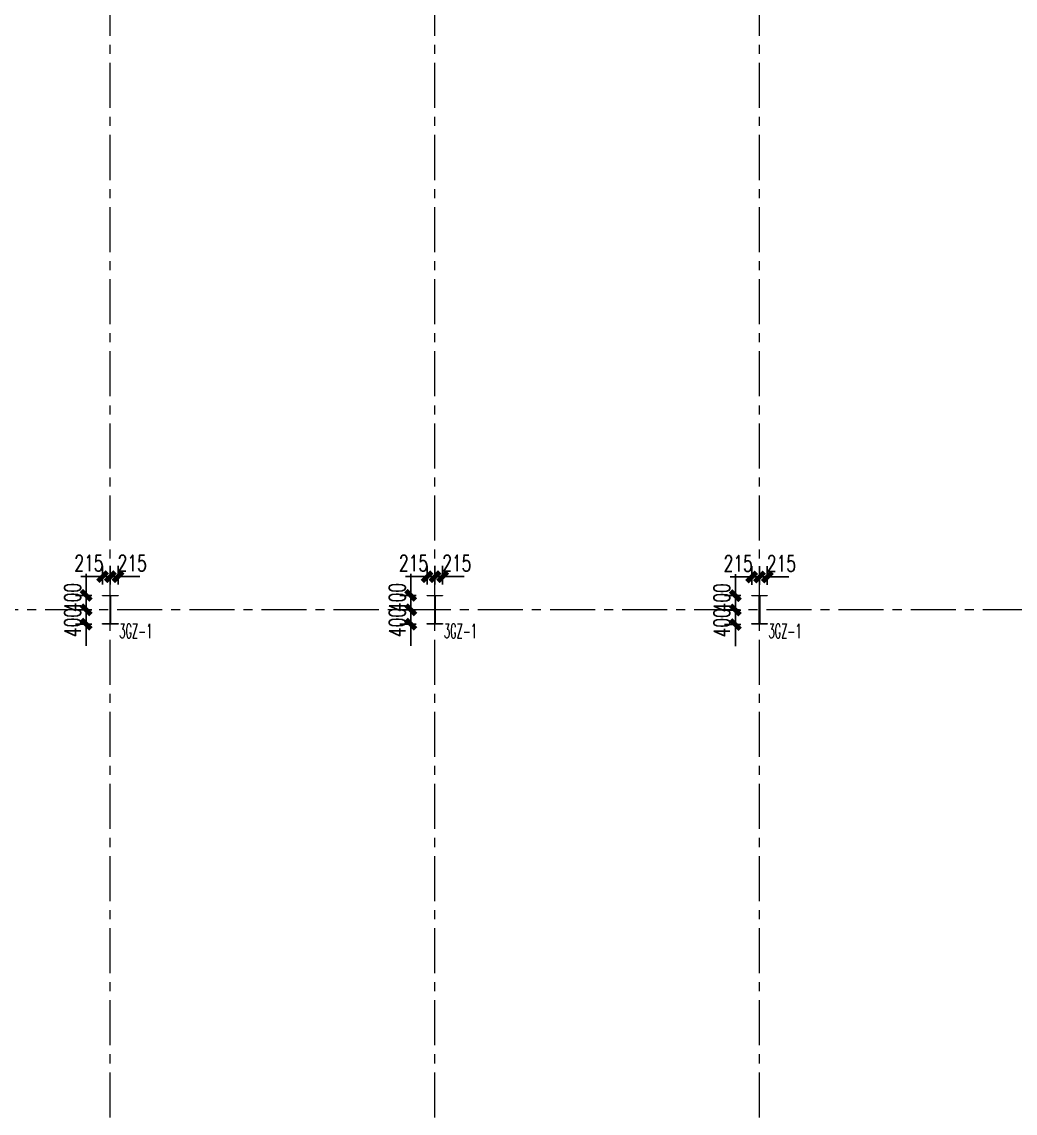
# Model space of a CAD drawing. Extents: x -1201378 to 2367219, y -619313 to 244905.
# Drawn here: x 177790 to 205331, y -233310 to -203041 of the extents above; entities that cross this region are included whole.
import ezdxf
from ezdxf.enums import TextEntityAlignment as Align

# ---------------------------------------------------------------- set-up
doc = ezdxf.new("R2010")
doc.units = 0
doc.header["$LTSCALE"] = 1000
doc.linetypes.add('CENTER', pattern=[2, 1.25, -0.25, 0.25, -0.25])
doc.layers.get('0').update_dxf_attribs({"linetype": 'CONTINUOUS'})
doc.layers.get('Defpoints').update_dxf_attribs({"linetype": 'CONTINUOUS'})
for name, color, linetype in [('A-WINDOW', 140, 'CONTINUOUS'), ('S-DIMZ', 115, 'CONTINUOUS'), ('S-SGJ', 21, 'CONTINUOUS')]:
    doc.layers.add(name, color=color, linetype=linetype)
for name, color, linetype, lineweight in [('S-axis', 111, 'CONTINUOUS', 0), ('S-col', 2, 'CONTINUOUS', 0), ('S-dote', 5, 'CENTER', 0)]:
    doc.layers.add(name, color=color, linetype=linetype, lineweight=lineweight)
doc.styles.add('SS1', font='tj-romans1.shx', dxfattribs={"width": 0.7, "bigfont": 'tj-hztxt1.shx'})
doc.dimstyles.new('S-150-ARCHI', dxfattribs={"dimscale": 150, "dimtxt": 3, "dimasz": 2, "dimexe": 2, "dimexo": 2, "dimgap": 1, "dimtad": 1, "dimdec": 0, "dimzin": 0, "dimdsep": 46, "dimtxsty": 'SS1', "dimblk1": 'TT', "dimblk2": 'TT', "dimsah": 1, "dimcen": 1, "dimclrd": 256, "dimclre": 256, "dimclrt": 256, "dimadec": 0, "dimazin": 0, "dimtfac": 1, "dimtdec": 0, "dimtix": 1, "dimtmove": 2, "dimatfit": 0, "dimldrblk": 'TT', "dimfxl": 2, "dimtolj": 1, "dimtzin": 0, "dimarcsym": 0})

# ---------------------------------------------------------------- blocks, each defined once
blk = doc.blocks.new('w42343243')
at = {"layer": 'S-col'}
blk.add_lwpolyline([(-165069, 621020), (-164639, 621020), (-164639, 621002), (-164848, 621002), (-164848, 620238), (-164639, 620238), (-164639, 620220), (-165069, 620220), (-165069, 620238), (-164860, 620238), (-164860, 621002), (-165069, 621002)], close=True, dxfattribs=at)
blk = doc.blocks.new('42343')
at = {"layer": 'A-WINDOW'}
for p in [(0, -35800), (9000, -35800), (18000, -35800)]:
    blk.add_blockref('w42343243', p, dxfattribs=at)
blk = doc.blocks.new('3#轴网')
at = {"layer": 'S-dote'}
for p, q in [((-119758.5, -363428.2), (-119758.5, -277944.2)), ((-110758.5, -363428.2), (-110758.5, -277944.2)), ((-101758.5, -363428.2), (-101758.5, -277944.2)), ((-78316.2, -319348.2), (-273210.6, -319348.2))]:
    blk.add_line(p, q, dxfattribs=at)
blk = doc.blocks.new('TT')
blk.add_line((-0.97, 0), (0.97, 0))
at = {"const_width": 0.45}
blk.add_lwpolyline([(-0.44, -0.44), (0.44, 0.44)], dxfattribs=at)
blk = doc.blocks.new('*D4064')
at = {"layer": 'Defpoints', "color": 0, "transparency": 16777216}
for p in [(180242, -218430), (180242, -218948), (180457, -218948)]:
    blk.add_point(p, dxfattribs=at)
at = {"layer": 'S-DIMZ', "lineweight": -2, "transparency": 16777216}
for p, q in [((180242, -218648), (180242, -218130)), ((180457, -218648), (180457, -218130)), ((179942, -218430), (179642, -218430)), ((180457, -218430), (180242, -218430)), ((180757, -218430), (181057, -218430))]:
    blk.add_line(p, q, dxfattribs=at)
at = {"layer": 'S-DIMZ', "lineweight": -2, "transparency": 16777216, "xscale": 300, "yscale": 300, "zscale": 300}
blk.add_blockref('TT', (180242, -218430), dxfattribs=at)
at = {"layer": 'S-DIMZ', "lineweight": -2, "transparency": 16777216, "xscale": 300, "yscale": 300, "zscale": 300, "rotation": 180}
blk.add_blockref('TT', (180457, -218430), dxfattribs=at)
at = {"layer": 'S-DIMZ', "transparency": 16777216, "insert": (180850, -218055), "char_height": 450, "attachment_point": 5, "style": 'SS1'}
blk.add_mtext('\\A1;215', dxfattribs=at)
blk = doc.blocks.new('*D4065')
at = {"layer": 'Defpoints', "color": 0, "transparency": 16777216}
for p in [(180027, -218430), (180027, -218948), (180242, -218948)]:
    blk.add_point(p, dxfattribs=at)
at = {"layer": 'S-DIMZ', "lineweight": -2, "transparency": 16777216}
for p, q in [((180027, -218648), (180027, -218130)), ((180242, -218648), (180242, -218130)), ((179727, -218430), (179427, -218430)), ((180242, -218430), (180027, -218430)), ((180542, -218430), (180842, -218430))]:
    blk.add_line(p, q, dxfattribs=at)
at = {"layer": 'S-DIMZ', "lineweight": -2, "transparency": 16777216, "xscale": 300, "yscale": 300, "zscale": 300}
blk.add_blockref('TT', (180027, -218430), dxfattribs=at)
at = {"layer": 'S-DIMZ', "lineweight": -2, "transparency": 16777216, "xscale": 300, "yscale": 300, "zscale": 300, "rotation": 180}
blk.add_blockref('TT', (180242, -218430), dxfattribs=at)
at = {"layer": 'S-DIMZ', "transparency": 16777216, "insert": (179651, -218055), "char_height": 450, "attachment_point": 5, "style": 'SS1'}
blk.add_mtext('\\A1;215', dxfattribs=at)
blk = doc.blocks.new('*D4066')
at = {"layer": 'Defpoints', "color": 0, "transparency": 16777216}
for p in [(180027, -218948), (179573, -219348), (180027, -219348)]:
    blk.add_point(p, dxfattribs=at)
at = {"layer": 'S-DIMZ', "lineweight": -2, "transparency": 16777216}
for p, q in [((179573, -218648), (179573, -218348)), ((179727, -218948), (179273, -218948)), ((179573, -218948), (179573, -219348)), ((179727, -219348), (179273, -219348)), ((179573, -219648), (179573, -219948))]:
    blk.add_line(p, q, dxfattribs=at)
at = {"layer": 'S-DIMZ', "lineweight": -2, "transparency": 16777216, "xscale": 300, "yscale": 300, "zscale": 300}
for p, rotation in [((179573, -218948), 270), ((179573, -219348), 90)]:
    blk.add_blockref('TT', p, dxfattribs=dict(at, rotation=rotation))
at = {"layer": 'S-DIMZ', "transparency": 16777216, "insert": (179198, -219008), "char_height": 450, "attachment_point": 5, "rotation": 90, "style": 'SS1'}
blk.add_mtext('\\A1;400', dxfattribs=at)
blk = doc.blocks.new('*D4067')
at = {"layer": 'Defpoints', "color": 0, "transparency": 16777216}
for p in [(180027, -219348), (179573, -219748), (180027, -219748)]:
    blk.add_point(p, dxfattribs=at)
at = {"layer": 'S-DIMZ', "lineweight": -2, "transparency": 16777216}
for p, q in [((179573, -219048), (179573, -218748)), ((179727, -219348), (179273, -219348)), ((179573, -219348), (179573, -219748)), ((179727, -219748), (179273, -219748)), ((179573, -220048), (179573, -220348))]:
    blk.add_line(p, q, dxfattribs=at)
at = {"layer": 'S-DIMZ', "lineweight": -2, "transparency": 16777216, "xscale": 300, "yscale": 300, "zscale": 300}
for p, rotation in [((179573, -219348), 270), ((179573, -219748), 90)]:
    blk.add_blockref('TT', p, dxfattribs=dict(at, rotation=rotation))
at = {"layer": 'S-DIMZ', "transparency": 16777216, "insert": (179198, -219702), "char_height": 450, "attachment_point": 5, "rotation": 90, "style": 'SS1'}
blk.add_mtext('\\A1;400', dxfattribs=at)
blk = doc.blocks.new('*D4068')
at = {"layer": 'Defpoints', "color": 0, "transparency": 16777216}
for p in [(189242, -218430), (189242, -218948), (189457, -218948)]:
    blk.add_point(p, dxfattribs=at)
at = {"layer": 'S-DIMZ', "lineweight": -2, "transparency": 16777216}
for p, q in [((189242, -218648), (189242, -218130)), ((189457, -218648), (189457, -218130)), ((188942, -218430), (188642, -218430)), ((189457, -218430), (189242, -218430)), ((189757, -218430), (190057, -218430))]:
    blk.add_line(p, q, dxfattribs=at)
at = {"layer": 'S-DIMZ', "lineweight": -2, "transparency": 16777216, "xscale": 300, "yscale": 300, "zscale": 300}
blk.add_blockref('TT', (189242, -218430), dxfattribs=at)
at = {"layer": 'S-DIMZ', "lineweight": -2, "transparency": 16777216, "xscale": 300, "yscale": 300, "zscale": 300, "rotation": 180}
blk.add_blockref('TT', (189457, -218430), dxfattribs=at)
at = {"layer": 'S-DIMZ', "transparency": 16777216, "insert": (189850, -218055), "char_height": 450, "attachment_point": 5, "style": 'SS1'}
blk.add_mtext('\\A1;215', dxfattribs=at)
blk = doc.blocks.new('*D4069')
at = {"layer": 'Defpoints', "color": 0, "transparency": 16777216}
for p in [(189027, -218430), (189027, -218948), (189242, -218948)]:
    blk.add_point(p, dxfattribs=at)
at = {"layer": 'S-DIMZ', "lineweight": -2, "transparency": 16777216}
for p, q in [((189027, -218648), (189027, -218130)), ((189242, -218648), (189242, -218130)), ((188727, -218430), (188427, -218430)), ((189242, -218430), (189027, -218430)), ((189542, -218430), (189842, -218430))]:
    blk.add_line(p, q, dxfattribs=at)
at = {"layer": 'S-DIMZ', "lineweight": -2, "transparency": 16777216, "xscale": 300, "yscale": 300, "zscale": 300}
blk.add_blockref('TT', (189027, -218430), dxfattribs=at)
at = {"layer": 'S-DIMZ', "lineweight": -2, "transparency": 16777216, "xscale": 300, "yscale": 300, "zscale": 300, "rotation": 180}
blk.add_blockref('TT', (189242, -218430), dxfattribs=at)
at = {"layer": 'S-DIMZ', "transparency": 16777216, "insert": (188651, -218055), "char_height": 450, "attachment_point": 5, "style": 'SS1'}
blk.add_mtext('\\A1;215', dxfattribs=at)
blk = doc.blocks.new('*D4070')
at = {"layer": 'Defpoints', "color": 0, "transparency": 16777216}
for p in [(189027, -218948), (188573, -219348), (189027, -219348)]:
    blk.add_point(p, dxfattribs=at)
at = {"layer": 'S-DIMZ', "lineweight": -2, "transparency": 16777216}
for p, q in [((188573, -218648), (188573, -218348)), ((188727, -218948), (188273, -218948)), ((188573, -218948), (188573, -219348)), ((188727, -219348), (188273, -219348)), ((188573, -219648), (188573, -219948))]:
    blk.add_line(p, q, dxfattribs=at)
at = {"layer": 'S-DIMZ', "lineweight": -2, "transparency": 16777216, "xscale": 300, "yscale": 300, "zscale": 300}
for p, rotation in [((188573, -218948), 270), ((188573, -219348), 90)]:
    blk.add_blockref('TT', p, dxfattribs=dict(at, rotation=rotation))
at = {"layer": 'S-DIMZ', "transparency": 16777216, "insert": (188198, -219008), "char_height": 450, "attachment_point": 5, "rotation": 90, "style": 'SS1'}
blk.add_mtext('\\A1;400', dxfattribs=at)
blk = doc.blocks.new('*D4071')
at = {"layer": 'Defpoints', "color": 0, "transparency": 16777216}
for p in [(189027, -219348), (188573, -219748), (189027, -219748)]:
    blk.add_point(p, dxfattribs=at)
at = {"layer": 'S-DIMZ', "lineweight": -2, "transparency": 16777216}
for p, q in [((188573, -219048), (188573, -218748)), ((188727, -219348), (188273, -219348)), ((188573, -219348), (188573, -219748)), ((188727, -219748), (188273, -219748)), ((188573, -220048), (188573, -220348))]:
    blk.add_line(p, q, dxfattribs=at)
at = {"layer": 'S-DIMZ', "lineweight": -2, "transparency": 16777216, "xscale": 300, "yscale": 300, "zscale": 300}
for p, rotation in [((188573, -219348), 270), ((188573, -219748), 90)]:
    blk.add_blockref('TT', p, dxfattribs=dict(at, rotation=rotation))
at = {"layer": 'S-DIMZ', "transparency": 16777216, "insert": (188198, -219702), "char_height": 450, "attachment_point": 5, "rotation": 90, "style": 'SS1'}
blk.add_mtext('\\A1;400', dxfattribs=at)
blk = doc.blocks.new('*D4072')
at = {"layer": 'Defpoints', "color": 0, "transparency": 16777216}
for p in [(198242, -218439), (198242, -218957), (198457, -218957)]:
    blk.add_point(p, dxfattribs=at)
at = {"layer": 'S-DIMZ', "lineweight": -2, "transparency": 16777216}
for p, q in [((198242, -218657), (198242, -218139)), ((198457, -218657), (198457, -218139)), ((197942, -218439), (197642, -218439)), ((198457, -218439), (198242, -218439)), ((198757, -218439), (199057, -218439))]:
    blk.add_line(p, q, dxfattribs=at)
at = {"layer": 'S-DIMZ', "lineweight": -2, "transparency": 16777216, "xscale": 300, "yscale": 300, "zscale": 300}
blk.add_blockref('TT', (198242, -218439), dxfattribs=at)
at = {"layer": 'S-DIMZ', "lineweight": -2, "transparency": 16777216, "xscale": 300, "yscale": 300, "zscale": 300, "rotation": 180}
blk.add_blockref('TT', (198457, -218439), dxfattribs=at)
at = {"layer": 'S-DIMZ', "transparency": 16777216, "insert": (198850, -218064), "char_height": 450, "attachment_point": 5, "style": 'SS1'}
blk.add_mtext('\\A1;215', dxfattribs=at)
blk = doc.blocks.new('*D4073')
at = {"layer": 'Defpoints', "color": 0, "transparency": 16777216}
for p in [(198027, -218439), (198027, -218957), (198242, -218957)]:
    blk.add_point(p, dxfattribs=at)
at = {"layer": 'S-DIMZ', "lineweight": -2, "transparency": 16777216}
for p, q in [((198027, -218657), (198027, -218139)), ((198242, -218657), (198242, -218139)), ((197727, -218439), (197427, -218439)), ((198242, -218439), (198027, -218439)), ((198542, -218439), (198842, -218439))]:
    blk.add_line(p, q, dxfattribs=at)
at = {"layer": 'S-DIMZ', "lineweight": -2, "transparency": 16777216, "xscale": 300, "yscale": 300, "zscale": 300}
blk.add_blockref('TT', (198027, -218439), dxfattribs=at)
at = {"layer": 'S-DIMZ', "lineweight": -2, "transparency": 16777216, "xscale": 300, "yscale": 300, "zscale": 300, "rotation": 180}
blk.add_blockref('TT', (198242, -218439), dxfattribs=at)
at = {"layer": 'S-DIMZ', "transparency": 16777216, "insert": (197651, -218064), "char_height": 450, "attachment_point": 5, "style": 'SS1'}
blk.add_mtext('\\A1;215', dxfattribs=at)
blk = doc.blocks.new('*D4074')
at = {"layer": 'Defpoints', "color": 0, "transparency": 16777216}
for p in [(198027, -218957), (197573, -219357), (198027, -219357)]:
    blk.add_point(p, dxfattribs=at)
at = {"layer": 'S-DIMZ', "lineweight": -2, "transparency": 16777216}
for p, q in [((197573, -218657), (197573, -218357)), ((197727, -218957), (197273, -218957)), ((197573, -218957), (197573, -219357)), ((197727, -219357), (197273, -219357)), ((197573, -219657), (197573, -219957))]:
    blk.add_line(p, q, dxfattribs=at)
at = {"layer": 'S-DIMZ', "lineweight": -2, "transparency": 16777216, "xscale": 300, "yscale": 300, "zscale": 300}
for p, rotation in [((197573, -218957), 270), ((197573, -219357), 90)]:
    blk.add_blockref('TT', p, dxfattribs=dict(at, rotation=rotation))
at = {"layer": 'S-DIMZ', "transparency": 16777216, "insert": (197198, -219017), "char_height": 450, "attachment_point": 5, "rotation": 90, "style": 'SS1'}
blk.add_mtext('\\A1;400', dxfattribs=at)
blk = doc.blocks.new('*D4075')
at = {"layer": 'Defpoints', "color": 0, "transparency": 16777216}
for p in [(198027, -219357), (197573, -219757), (198027, -219757)]:
    blk.add_point(p, dxfattribs=at)
at = {"layer": 'S-DIMZ', "lineweight": -2, "transparency": 16777216}
for p, q in [((197573, -219057), (197573, -218757)), ((197727, -219357), (197273, -219357)), ((197573, -219357), (197573, -219757)), ((197727, -219757), (197273, -219757)), ((197573, -220057), (197573, -220357))]:
    blk.add_line(p, q, dxfattribs=at)
at = {"layer": 'S-DIMZ', "lineweight": -2, "transparency": 16777216, "xscale": 300, "yscale": 300, "zscale": 300}
for p, rotation in [((197573, -219357), 270), ((197573, -219757), 90)]:
    blk.add_blockref('TT', p, dxfattribs=dict(at, rotation=rotation))
at = {"layer": 'S-DIMZ', "transparency": 16777216, "insert": (197198, -219711), "char_height": 450, "attachment_point": 5, "rotation": 90, "style": 'SS1'}
blk.add_mtext('\\A1;400', dxfattribs=at)

msp = doc.modelspace()

# ---------------------------------------------------------------- block references
at = {"layer": 'S-axis'}
msp.add_blockref('3#轴网', (300000, 100000), dxfattribs=at)
at = {"layer": 'S-col'}
msp.add_blockref('42343', (345095.7, -804168.2), dxfattribs=at)

# ---------------------------------------------------------------- texts
at = {"layer": 'S-SGJ', "style": 'SS1', "width": 0.5}
for p in [(180492.2, -219937.1), (189492.2, -219937.1), (198492.2, -219937.1)]:
    msp.add_text('3GZ-1', height=400, dxfattribs=at).set_placement(p, align=Align.MIDDLE_LEFT)

# ---------------------------------------------------------------- dimensions: what is measured, and where the dimension line sits
at = {"layer": 'S-DIMZ'}
for base, p1, p2, picture, middle in [((180026.5, -218430.4), (180241.5, -218948.2), (180026.5, -218948.2), '*D4065', (179651, -218055.4)), ((180241.5, -218430.4), (180456.5, -218948.2), (180241.5, -218948.2), '*D4064', (180849.5, -218055.4)), ((189026.5, -218430.4), (189241.5, -218948.2), (189026.5, -218948.2), '*D4069', (188651, -218055.4)), ((189241.5, -218430.4), (189456.5, -218948.2), (189241.5, -218948.2), '*D4068', (189849.5, -218055.4)), ((198026.5, -218439.4), (198241.5, -218957.2), (198026.5, -218957.2), '*D4073', (197651, -218064.4)), ((198241.5, -218439.4), (198456.5, -218957.2), (198241.5, -218957.2), '*D4072', (198849.5, -218064.4))]:
    dim = msp.add_linear_dim(base=base, p1=p1, p2=p2, dimstyle='S-150-ARCHI', dxfattribs=at)
    dim.commit()
    dim.dimension.update_dxf_attribs({"geometry": picture, "text_midpoint": middle, "dimtype": 160})
for base, p1, p2, picture, middle in [((179573.4, -219348.2), (180026.5, -218948.2), (180026.5, -219348.2), '*D4066', (179198.4, -219008.2)), ((188573.4, -219348.2), (189026.5, -218948.2), (189026.5, -219348.2), '*D4070', (188198.4, -219008.2)), ((197573.4, -219357.2), (198026.5, -218957.2), (198026.5, -219357.2), '*D4074', (197198.4, -219017.2)), ((179573.4, -219748.2), (180026.5, -219348.2), (180026.5, -219748.2), '*D4067', (179198.4, -219702.1)), ((188573.4, -219748.2), (189026.5, -219348.2), (189026.5, -219748.2), '*D4071', (188198.4, -219702.1)), ((197573.4, -219757.2), (198026.5, -219357.2), (198026.5, -219757.2), '*D4075', (197198.4, -219711.1))]:
    dim = msp.add_linear_dim(base=base, p1=p1, p2=p2, angle=90, dimstyle='S-150-ARCHI', dxfattribs=at)
    dim.commit()
    dim.dimension.update_dxf_attribs({"geometry": picture, "text_midpoint": middle, "dimtype": 160})

doc.saveas('drawing.dxf')
